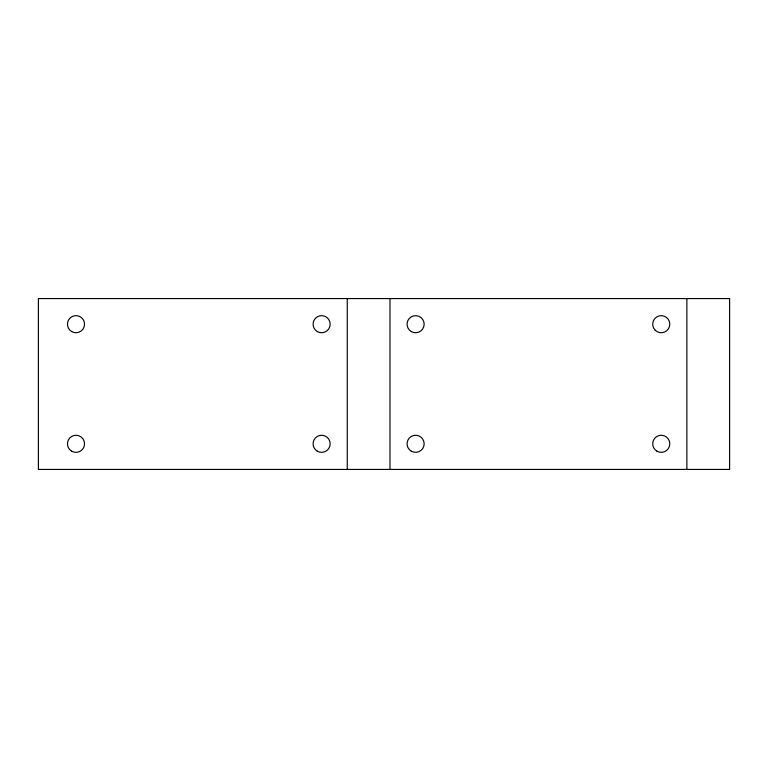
<?xml version="1.0" encoding="UTF-8"?>
<svg xmlns="http://www.w3.org/2000/svg" width="768" height="768" viewBox="0 0 768 768"><rect width="100%" height="100%" fill="white"/><g stroke="black" fill="none" stroke-linecap="round" stroke-linejoin="round"><path stroke-width="1.15" d="M686.88 298.56L686.88 469.44M389.981 298.56L389.981 469.44M347.261 298.56L347.261 469.44M729.6 298.56L38.4 298.56L38.4 469.44L729.6 469.44L729.6 298.56M656.976 451.21A8.544 8.544 0 0 0 669.792 443.808A8.544 8.544 0 0 0 656.976 436.406A8.544 8.544 0 0 0 656.976 451.21M411.341 451.21A8.544 8.544 0 0 0 424.157 443.808A8.544 8.544 0 0 0 411.341 436.406A8.544 8.544 0 0 0 411.341 451.21M317.357 451.21A8.544 8.544 0 0 0 330.173 443.808A8.544 8.544 0 0 0 317.357 436.406A8.544 8.544 0 0 0 317.357 451.21M71.722 451.21A8.544 8.544 0 0 0 84.538 443.808A8.544 8.544 0 0 0 71.722 436.406A8.544 8.544 0 0 0 71.722 451.21M317.357 331.594A8.544 8.544 0 0 0 330.173 324.192A8.544 8.544 0 0 0 317.357 316.79A8.544 8.544 0 0 0 317.357 331.594M71.722 331.594A8.544 8.544 0 0 0 84.538 324.192A8.544 8.544 0 0 0 71.722 316.79A8.544 8.544 0 0 0 71.722 331.594M655.21 330.23A8.544 8.544 0 0 0 669.504 326.4A8.544 8.544 0 0 0 659.04 315.936A8.544 8.544 0 0 0 655.21 330.23M411.341 331.594A8.544 8.544 0 0 0 424.157 324.192A8.544 8.544 0 0 0 411.341 316.79A8.544 8.544 0 0 0 411.341 331.594"/></g></svg>
